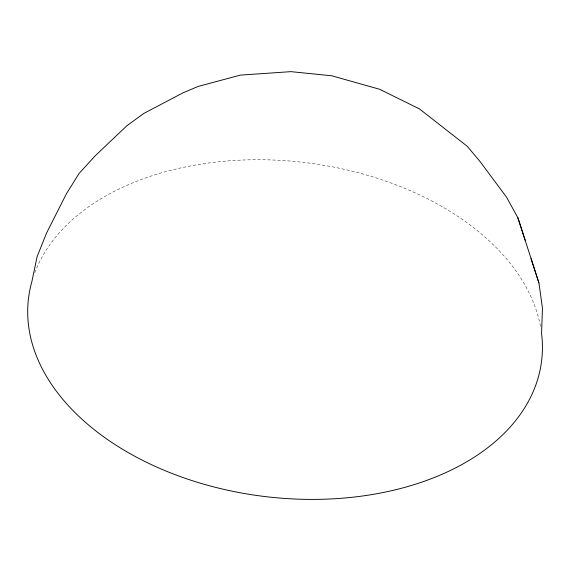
<?xml version="1.0" encoding="UTF-8"?>
<svg xmlns="http://www.w3.org/2000/svg" width="571" height="571" viewBox="0 0 571 571"><rect width="100%" height="100%" fill="white"/><g stroke="black" fill="none" stroke-linecap="round" stroke-linejoin="round"><path stroke-width="0.43" stroke-dasharray="2.85 2.14" d="M34.817 272.724A258.449 168.195 6.9 0 1 300.367 162.028A258.449 168.195 6.9 0 1 540.673 327.576"/><path stroke-width="0.86" d="M517.947 217.944L506.698 197.409L480.104 161.6L467.285 146.333L419.442 108.89L379.515 89.233L331.787 75.793L290.932 71.646L240.391 75.115L198.13 86.435L183.177 92.745L143.692 113.501L126.862 125.763L95.336 155.669L79.112 173.413L66.407 193.833L46.565 233.004L37.079 256.779L31.833 281.796A258.449 168.195 6.9 0 0 272.474 497.384A258.449 168.195 6.9 0 0 541.565 333.514L542.45 308.055L538.931 282.959L517.947 217.944L525.22 240.384M531.066 258.663L538.931 282.959"/></g></svg>
